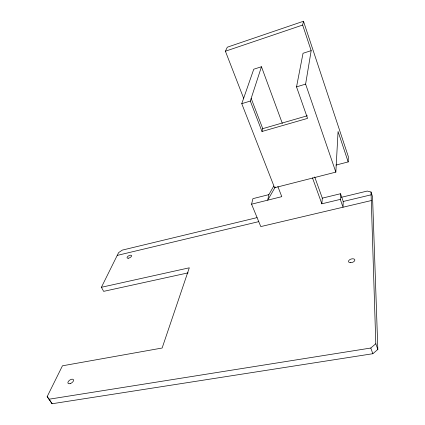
<?xml version="1.0" encoding="UTF-8"?>
<svg xmlns="http://www.w3.org/2000/svg" width="425" height="425" viewBox="0 0 425 425"><rect width="100%" height="100%" fill="white"/><g stroke="black" fill="none" stroke-linecap="round" stroke-linejoin="round"><path stroke-width="0.64" d="M335.968 165.086L348.181 161.925L348.314 156.586L303.477 21.25L227.295 47.202L225.404 51.218L243.621 98.202M340.537 193.72L343.219 201.482L343.028 207.214L340.308 199.383L340.537 193.72L322.315 198.146L321.847 203.814L340.308 199.383M282.333 123.404L261.465 66.73L253.757 69.222L241.761 103.673L274.582 187.749L335.846 172.12L338.061 131.495L348.181 161.925M335.846 172.12L305.612 84.108L311.174 50.649L302.658 25.043L303.477 21.25M261.465 66.73L250.309 101.054L261.997 131.49L307.562 118.378L296.533 86.886L303.036 53.279L311.174 50.649M273.753 186.107L268.855 194.634L267.692 200.17L275.288 186.995M371.291 200.558L260.785 226.589L251.573 204.186L252.928 198.65L268.855 194.634M261.997 131.49L262.746 128.653L251.17 98.403M341.461 197.28L367.237 191.064L371.02 192.02L372.539 196.701L377.841 349.44L372.853 353.717L52.073 403.75L47.159 396.637L62.448 365.808L162.132 348.022L189.306 267.803L101.4 287.284L103.642 291.359L188.153 272.861M101.4 287.284L118.602 252.62L122.336 250.097L257.035 217.627M47.159 396.637L49.146 399.203L370.786 348.033L375.806 343.756L371.02 192.02M225.404 51.218L302.658 25.043M241.761 103.673L250.309 101.054M296.533 86.886L305.612 84.108M262.746 128.653L307.328 115.759M251.573 204.186L281.791 196.653L277.86 186.517M117.215 255.404L258.788 221.627M343.219 201.482L371.11 194.825M49.146 399.203L52.073 403.75M370.786 348.033L372.853 353.717M312.487 177.905L321.847 203.814M375.806 343.756L377.841 349.44M314.702 176.965L322.315 198.146M128.361 258.203A2.518 1.105 -27.5 0 0 131.623 255.707A2.518 1.105 -27.5 0 0 128.037 256.233A2.518 1.105 -27.5 0 0 128.361 258.203M70.146 383.626A3.257 1.7 -34.1 0 0 73.44 379.679A3.257 1.7 -34.1 0 0 68.595 381.129A3.257 1.7 -34.1 0 0 70.146 383.626M350.54 262.698A3.272 1.785 -17.1 0 0 354.801 259.781A3.272 1.785 -17.1 0 0 349.669 259.723A3.272 1.785 -17.1 0 0 350.54 262.698"/></g></svg>
